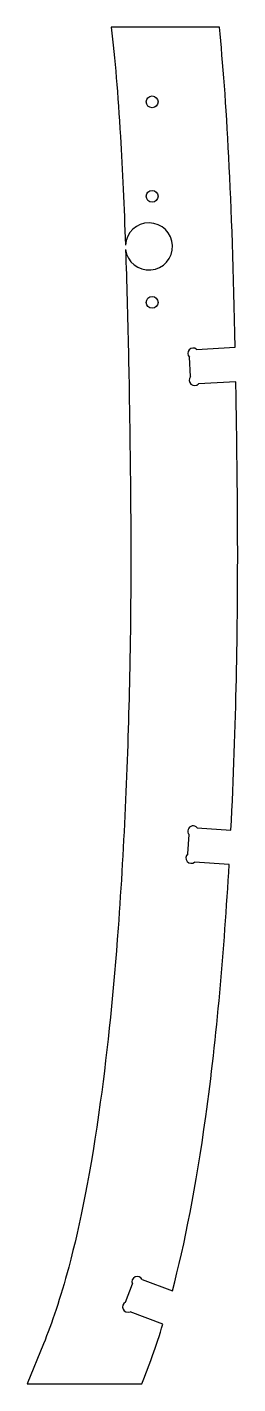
# Model space of a CAD drawing. Header units: millimetres. Extents: x 443 to 556, y -461 to 269.
import ezdxf

# ---------------------------------------------------------------- set-up
doc = ezdxf.new("R2010")
doc.units = ezdxf.units.MM
doc.layers.get('0').update_dxf_attribs({"linetype": 'CONTINUOUS'})

msp = doc.modelspace()

# ---------------------------------------------------------------- linework, layer by layer
for p, q in [((546.47, 269.32), (488.35, 269.32)), ((534.24, 95.85), (555.01, 96.97)), ((530.99, 81.18), (530.43, 91.59)), ((555.37, 78.46), (535.25, 77.36)), ((529.43, -175.76), (530.19, -165.36)), ((534.51, -161.62), (552.73, -162.94)), ((551.74, -181.43), (533.17, -180.09)), ((496.05, -417.01), (499.7, -407.24)), ((504.9, -404.87), (521.18, -410.95)), ((516.11, -428.82), (498.42, -422.21)), ((451.84, -439.53), (443.06, -461.01)), ((443.06, -461.01), (504.76, -461.01))]:
    msp.add_line(p, q)
for centre in [(510.31, 229.09), (510.31, 178.29), (510.31, 121.14)]:
    msp.add_circle(centre, 3.18)
for centre, radius, start, end in [((508.6, 151.27), 12.7, -172.51054, 176.52421), ((532.34, 93.72), 2.86, 48.10879, 228.10879), ((533.12, 79.27), 2.86, 138.10879, 318.10879), ((532.35, -163.49), 2.86, 40.85803, 220.85803), ((531.3, -177.93), 2.86, 130.85803, 310.85803), ((502.3, -406.05), 2.86, 24.51198, 204.51198), ((497.24, -419.61), 2.86, 114.51198, 294.51198)]:
    msp.add_arc(centre, radius, start, end)
for points, knots in [([(488.35, 269.32), (490.27, 252.49), (491.88, 233.07), (493.22, 210.54), (494.32, 192.24), (495.2, 172.27), (495.92, 152.04)], [-35.784659, -35.784659, -35.784659, -35.784659, -33.460825, -33.460825, -33.460825, -31.570529, -31.570529, -31.570529, -31.570529]), ([(496.01, 149.62), (496.32, 140.65), (496.59, 131.65), (496.84, 122.73), (497.36, 103.94), (497.75, 85.51), (498.03, 68.51), (498.49, 41.26), (498.71, 16.48), (498.81, -1.59), (498.94, -27.47), (498.72, -54.03), (498.17, -80.02), (497.27, -122.78), (495.39, -169.75), (491.99, -215.72), (489.6, -248.11), (486.46, -280), (482.43, -309.45), (477.38, -346.34), (471.52, -375.28), (465.41, -398.18), (460.96, -414.88), (456.37, -428.35), (451.84, -439.53)], [-31.495016, -31.495016, -31.495016, -31.495016, -30.658035, -30.658035, -30.658035, -28.8958, -28.8958, -28.8958, -26.069584, -26.069584, -26.069584, -21.980441, -21.980441, -21.980441, -15.258286, -15.258286, -15.258286, -10.523815, -10.523815, -10.523815, -4.595245, -4.595245, -4.595245, -0.272194, -0.272194, -0.272194, -0.272194]), ([(552.73, -162.94), (554.13, -134.93), (555.05, -107.41), (556.18, -55.27), (556.42, -28.56), (556.2, 18.24), (555.93, 46.71), (555.39, 77.54), (555.38, 78), (555.37, 78.46)], [17.971548, 17.971548, 17.971548, 17.971548, 21.981148, 21.981148, 26.020788, 26.020788, 29.220151, 29.220151, 29.268805, 29.268805, 29.268805, 29.268805]), ([(521.18, -410.95), (527.87, -385.63), (533.98, -354.97), (545.1, -274.28), (549.1, -227.51), (551.74, -181.43)], [4.756507, 4.756507, 4.756507, 4.756507, 10.536137, 10.536137, 17.092368, 17.092368, 17.092368, 17.092368])]:
    msp.add_open_spline(points, degree=3, knots=knots)
for points in [[(555.01, 96.97), (553.3, 178.1), (550.36, 231.27), (546.47, 269.32)], [(504.76, -461.01), (508.65, -451.45), (512.45, -440.81), (516.11, -428.82)]]:
    msp.add_open_spline(points, degree=3)

doc.saveas('drawing.dxf')
